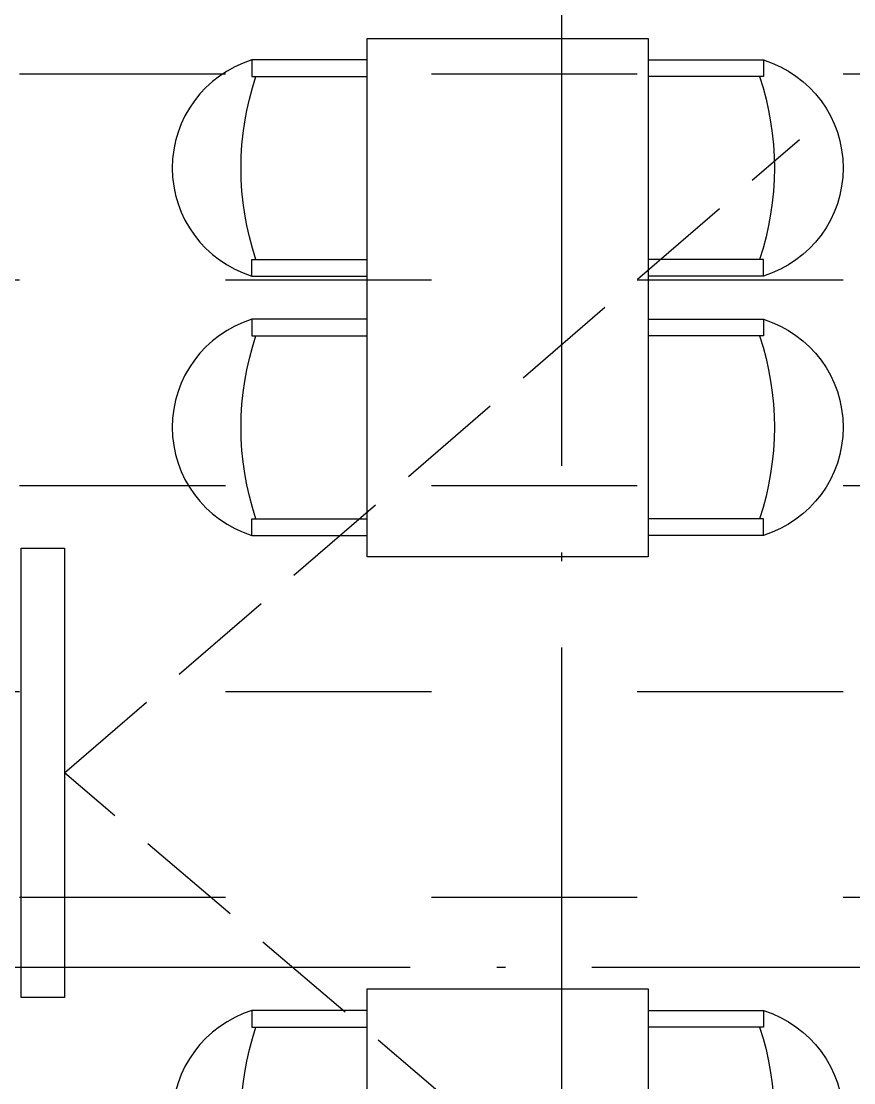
# Model space of a CAD drawing. Header units: millimetres. Extents: x 12325263 to 13848842, y -1463133 to 573208.
# Drawn here: x 12570147 to 12572072, y -848154 to -845698 of the extents above; entities that cross this region are included whole.
import ezdxf
from ezdxf.xclip import XClip

# ---------------------------------------------------------------- set-up
doc = ezdxf.new("R2010")
doc.units = ezdxf.units.MM
doc.header["$LTSCALE"] = 1000
doc.header["$XCLIPFRAME"] = 0
doc.linetypes.add('DASH', pattern=[0.35, 0.25, -0.1])
doc.linetypes.add('DOTE', pattern=[2.42, 2, -0.2, 0.02, -0.2])
for name, color, linetype in [('A-AXIS', 16, 'DOTE'), ('fur202301', 252, 'Continuous'), ('WALL', 5, 'Continuous'), ('WALL-SHATCH', 8, 'Continuous'), ('建筑-楼板开洞', 251, 'Continuous')]:
    doc.layers.add(name, color=color, linetype=linetype)

# ---------------------------------------------------------------- blocks, each defined once
blk = doc.blocks.new('adgshg13-A$C7F010FC0')
at = {"layer": 'WALL-SHATCH'}
h = blk.add_hatch(color=256, dxfattribs=at)
h.dxf.hatch_style = 1
h.paths.add_polyline_path([(-60384.2, -16880.9), (-763.2, 197.5), (12587.6, -13153.3), (12587.6, -157996), (-162964.9, -188820.4), (-171262.4, -180522.9), (-171262.4, -31310.9), (-150707.2, -10755.7), (-131860.1, -7980.9), (-99162.4, -7980.9), (-99162.4, -4980.9), (-76620.4, -4980.9), (-70107.7, -16880.9)], flags=16)
h.paths.add_polyline_path([(-60091.2, -16380.9), (-646.9, 646.9), (12987.6, -12987.6), (12987.6, -158331.9), (-163100.6, -189250.4), (-171662.4, -180688.6), (-171662.4, -31145.2), (-150777.9, -10260.7), (-131896.7, -7480.9), (-99562.4, -7480.9), (-99562.4, -4580.9), (-76365.6, -4580.9), (-69907.5, -16380.9)])
blk = doc.blocks.new('A$C4C7A72D3')
at = {"layer": 'WALL', "color": 1}
blk.add_blockref('adgshg13-A$C7F010FC0', (210433, 205503.6), dxfattribs=at)
blk = doc.blocks.new('qlzw')
at = {"layer": 'A-AXIS'}
for p, q in [((12437966.8, 979489.8), (12437966.8, 1082089.8)), ((12411416.8, 1033989.8), (12486866.8, 1033989.8))]:
    blk.add_line(p, q, dxfattribs=at)
blk = doc.blocks.new('asdgagasdgfg4weitai')
at = {"layer": 'fur202301', "elevation": 0}
for points in [[(1708278.9, 142527.4), (1708278.9, 142793.9, -0.737004), (1708778.9, 142793.9), (1708778.9, 142527.4)], [(1708278.9, 141877.4), (1708278.9, 141610.9, 0.737004), (1708778.9, 141610.9), (1708778.9, 141877.4)]]:
    blk.add_lwpolyline(points, format="xyb", dxfattribs=at)
at = {"layer": 'fur202301'}
for points in [[(1708878.9, 142527.4), (1708878.9, 142793.9, -0.737004), (1709378.9, 142793.9), (1709378.9, 142527.4)], [(1708878.9, 141877.4), (1708878.9, 141610.9, 0.737004), (1709378.9, 141610.9), (1709378.9, 141877.4)]]:
    blk.add_lwpolyline(points, format="xyb", dxfattribs=at)
at = {"layer": 'fur202301', "elevation": 0}
for points in [[(1708278.9, 142793.9), (1708317.4, 142793.9), (1708317.4, 142527.4)], [(1708778.9, 142793.9), (1708740.5, 142793.9), (1708740.5, 142527.4)], [(1708278.9, 141610.9), (1708317.4, 141610.9), (1708317.4, 141877.4)], [(1708778.9, 141610.9), (1708740.5, 141610.9), (1708740.5, 141877.4)]]:
    blk.add_lwpolyline(points, dxfattribs=at)
at = {"layer": 'fur202301'}
for points in [[(1708878.9, 142793.9), (1708917.4, 142793.9), (1708917.4, 142527.4)], [(1709378.9, 142793.9), (1709340.5, 142793.9), (1709340.5, 142527.4)], [(1708878.9, 141610.9), (1708917.4, 141610.9), (1708917.4, 141877.4)], [(1709378.9, 141610.9), (1709340.5, 141610.9), (1709340.5, 141877.4)]]:
    blk.add_lwpolyline(points, dxfattribs=at)
blk.add_lwpolyline([(1708228.9, 142527.4), (1708228.9, 141877.4), (1709428.9, 141877.4), (1709428.9, 142527.4)], close=True, dxfattribs=at)
for centre, start, end in [((1708528.9, 142147.9), 71.6296, 108.3704), ((1709128.9, 142147.9), 71.6296, 108.3704), ((1708528.9, 142256.9), 251.6296, 288.3704), ((1709128.9, 142256.9), 251.6296, 288.3704)]:
    blk.add_arc(centre, 671.2, start, end, dxfattribs=at)
blk = doc.blocks.new('sdfgsdffhg')
at = {"layer": 'fur202301', "linetype": 'DASH'}
blk.add_lwpolyline([(-9122.6, 25157.8), (-10836.9, 26620.2), (-9136.8, 28085.6)], dxfattribs=at)
at = {"layer": 'fur202301'}
blk.add_lwpolyline([(-10836.9, 26100.4), (-10936.8, 26100.4), (-10936.8, 27140), (-10836.9, 27140)], close=True, dxfattribs=at)
at = {"layer": 'fur202301', "xscale": -1, "rotation": 90}
for p in [(132390.5, 1736548.5, 0), (132390.5, 1734348.9, 0)]:
    blk.add_blockref('asdgagasdgfg4weitai', p, dxfattribs=at)

msp = doc.modelspace()

# ---------------------------------------------------------------- block references
ref = msp.add_blockref('A$C4C7A72D3', (12385714.9, -906209.5), dxfattribs=dict(rotation=350.041249254255))
XClip(ref).set_block_clipping_path([(223442.8584877662, 85923.1187333744), (220542.7961432356, 85923.1422391906), (220542.8579492103, 89292.823275506), (211526.9150355905, 89292.8101311298), (210631.4331447985, 94392.8080583527), (206113.3685902953, 94392.8025418455), (206001.4315187763, 95030.3127344656), (204376.2826588508, 94744.9613686837), (203364.4570056833, 100506.9030052917), (197947.3947122637, 99555.7482674252), (192482.3428474721, 130679.4765393781), (190118.7804593667, 130264.4504016289), (191623.4071957469, 121695.6427078634), (177046.6486519482, 119136.2011700841), (175707.6223907359, 126760.8483765714), (173902.988371335, 128026.4039125028), (169528.3854461554, 127258.2903269802), (169070.0967394859, 129868.3614864857), (163308.2517458182, 128856.6693391807), (163766.52659606, 126246.6171700556), (159679.1795131005, 125528.9180921423), (170669.6888374612, 62935.797914044), (167222.1989369914, 62330.4650948944), (167939.7759490944, 58243.6808593175), (171386.9528796654, 58848.2912487988), (172857.0656793863, 50477.0032648193), (165962.5026008021, 49266.4230898353), (168037.7813034765, 37447.1796448426), (140649.9584970828, 32638.2390106404), (115387.9799239188, 28202.5781787895), (95598.7254695911, 140907.4332163476), (226939.476109907, 163968.8668500402), (240128.6952811591, 88852.8973128139)])

# ---------------------------------------------------------------- next in the draw order: hatches: boundary and pattern name
at = {"layer": '建筑-楼板开洞'}
h = msp.add_hatch(dxfattribs=at)
h.set_pattern_fill('DASH', color=256, scale=500)
h.set_pattern_definition([(0, (0, 0), (476.25, 476.25), [476.25, -476.25])])
h.paths.add_polyline_path([(12597696.7, -842386.8), (12590696.8, -842386.9), (12590697.1, -843986.8), (12595796.8, -843986.9), (12595797.1, -849736.9), (12588796.8, -849736.8), (12588796.8, -851936.8), (12564896.8, -851936.8), (12564896.8, -816186.8), (12568846.8, -816186.8), (12568846.8, -816040), (12568846.8, -807536.8), (12574696.8, -807536.8), (12574696.8, -810386.8), (12575896.8, -810386.8), (12579055.2, -810386.8), (12580496.9, -811828.2), (12580696.9, -819086.9), (12595696.9, -819086.7), (12595696.9, -812786.8), (12597696.7, -812786.8)])

# ---------------------------------------------------------------- next in the draw order: block references
at = {"color": 2}
msp.add_blockref('qlzw', (133430, -1881876.5), dxfattribs=at)

# ---------------------------------------------------------------- next in the draw order: block references
msp.add_blockref('sdfgsdffhg', (12581083.9, -874056.8, 0))

doc.saveas('drawing.dxf')
